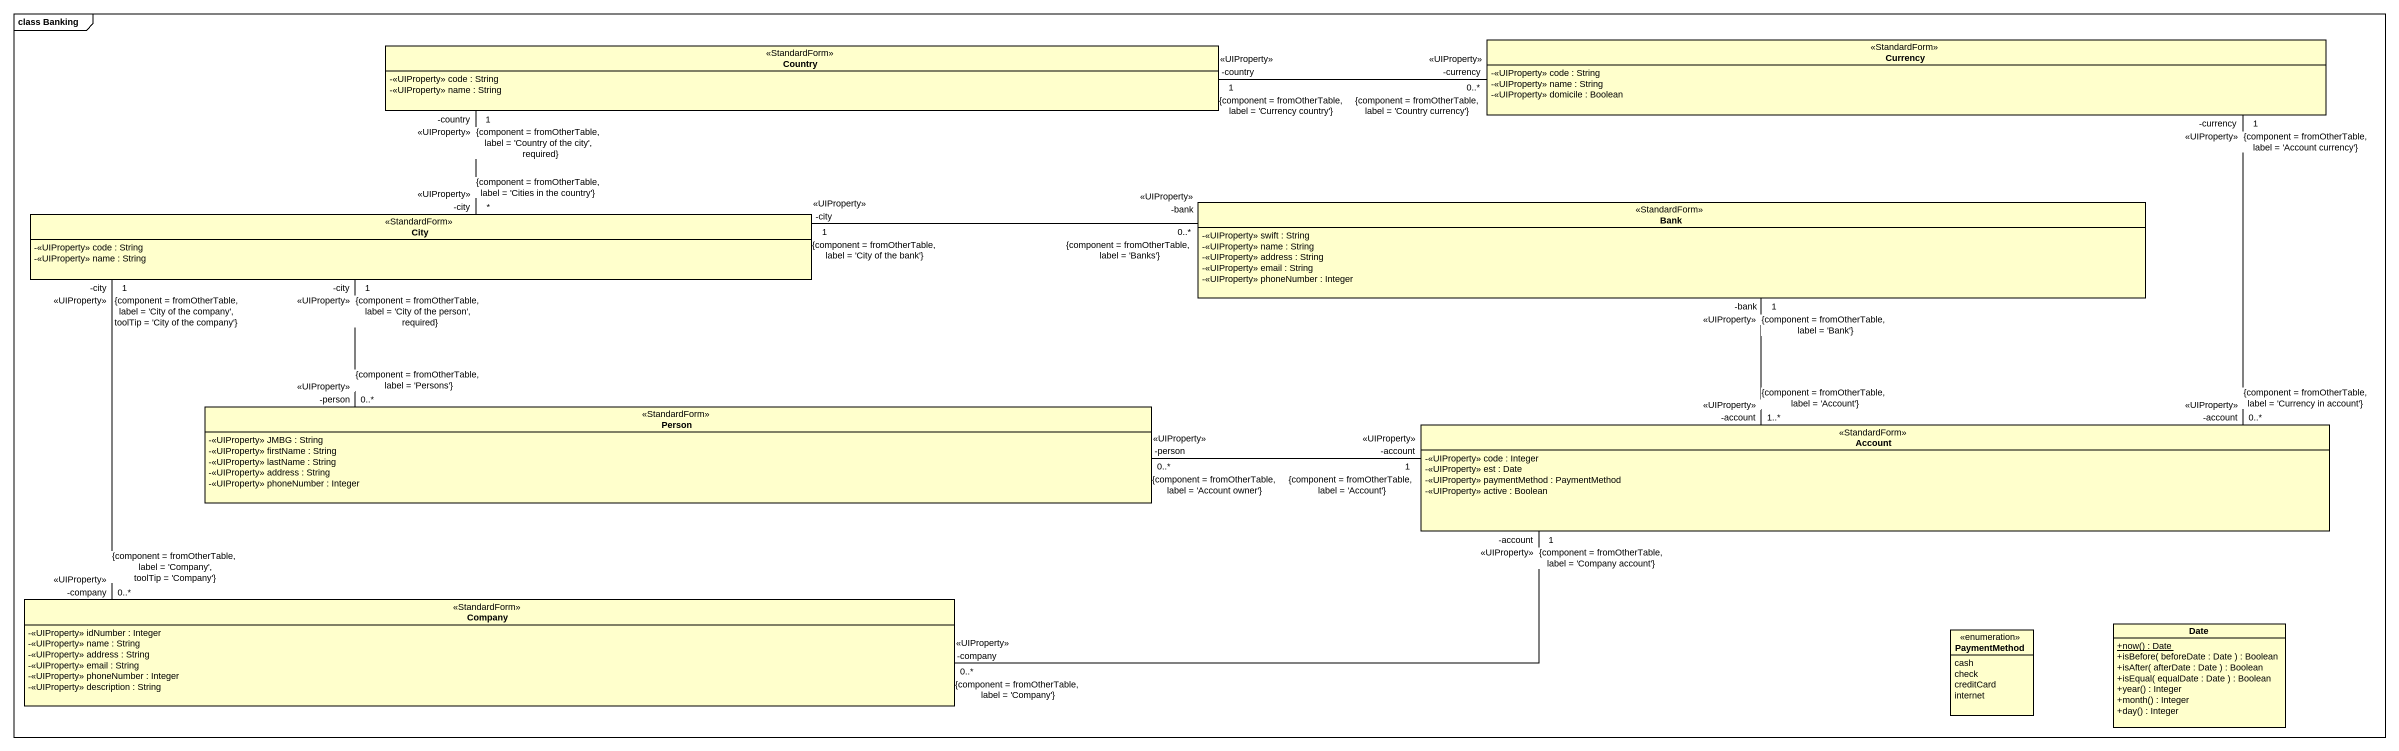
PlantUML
@startuml
mainframe class Banking
hide circle
hide empty members
skinparam classAttributeIconSize 0
class Country <<StandardForm>> {
  -<<UIProperty>> code : String
  -<<UIProperty>> name : String
}
class Currency <<StandardForm>> {
  -<<UIProperty>> code : String
  -<<UIProperty>> name : String
  -<<UIProperty>> domicile : Boolean
}
class City <<StandardForm>> {
  -<<UIProperty>> code : String
  -<<UIProperty>> name : String
}
class Bank <<StandardForm>> {
  -<<UIProperty>> swift : String
  -<<UIProperty>> name : String
  -<<UIProperty>> address : String
  -<<UIProperty>> email : String
  -<<UIProperty>> phoneNumber : Integer
}
class "Person" as Person_ <<StandardForm>> {
  -<<UIProperty>> JMBG : String
  -<<UIProperty>> firstName : String
  -<<UIProperty>> lastName : String
  -<<UIProperty>> address : String
  -<<UIProperty>> phoneNumber : Integer
}
class Account <<StandardForm>> {
  -<<UIProperty>> code : Integer
  -<<UIProperty>> est : Date
  -<<UIProperty>> paymentMethod : PaymentMethod
  -<<UIProperty>> active : Boolean
}
class Company <<StandardForm>> {
  -<<UIProperty>> idNumber : Integer
  -<<UIProperty>> name : String
  -<<UIProperty>> address : String
  -<<UIProperty>> email : String
  -<<UIProperty>> phoneNumber : Integer
  -<<UIProperty>> description : String
}
enum PaymentMethod {
  cash
  check
  creditCard
  internet
}
class Date {
  {static} +now() : Date
  +isBefore( beforeDate : Date ) : Boolean
  +isAfter( afterDate : Date ) : Boolean
  +isEqual( equalDate : Date ) : Boolean
  +year() : Integer
  +month() : Integer
  +day() : Integer
}
Country "-country\n1\n<<UIProperty>>\n{component = fromOtherTable, label = 'Currency country'}" -right- "-currency\n0..*\n<<UIProperty>>\n{component = fromOtherTable, label = 'Country currency'}" Currency
Country "-country\n1\n<<UIProperty>>\n{component = fromOtherTable, label = 'Country of the city', required}" -left- "-city\n*\n<<UIProperty>>\n{component = fromOtherTable, label = 'Cities in the country'}" City
Currency "-currency\n<<UIProperty>>\n{component = fromOtherTable, label = 'Account currency'}\n1" -- "-account\n<<UIProperty>>\n{component = fromOtherTable, label = 'Currency in account'}\n0..*" Account
City "-city\n1\n<<UIProperty>>\n{component = fromOtherTable, label = 'City of the company', toolTip = 'City of the company'}" -- "-company\n0..*\n<<UIProperty>>\n{component = fromOtherTable, label = 'Company', toolTip = 'Company'}" Company
Bank "-bank\n0..*\n<<UIProperty>>\n{component = fromOtherTable, label = 'Banks'}" -left- "-city\n1\n<<UIProperty>>\n{component = fromOtherTable, label = 'City of the bank'}" City
Person_ "-person\n0..*\n<<UIProperty>>\n{component = fromOtherTable, label = 'Persons'}" -up- "-city\n1\n<<UIProperty>>\n{component = fromOtherTable, label = 'City of the person', required}" City
Person_ "-person\n0..*\n<<UIProperty>>\n{component = fromOtherTable, label = 'Account owner'}" -right- "-account\n1\n<<UIProperty>>\n{component = fromOtherTable, label = 'Account'}" Account
Account "-account\n1..*\n<<UIProperty>>\n{component = fromOtherTable, label = 'Account'}" -up- "-bank\n1\n<<UIProperty>>\n{component = fromOtherTable, label = 'Bank'}" Bank
Account "-account\n1\n<<UIProperty>>\n{component = fromOtherTable, label = 'Company account'}" -left- "-company\n0..*\n<<UIProperty>>\n{component = fromOtherTable, label = 'Company'}" Company
@enduml
